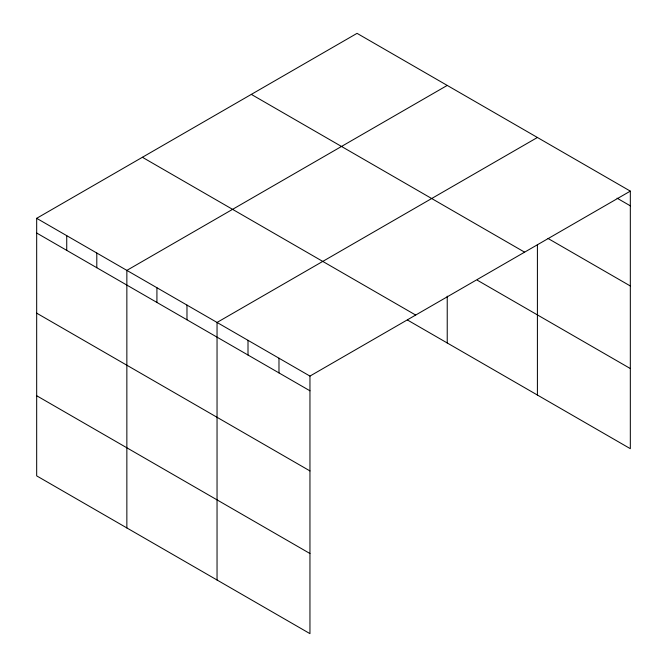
<?xml version="1.0" encoding="UTF-8"?>
<svg xmlns="http://www.w3.org/2000/svg" width="667" height="667" viewBox="0 0 667 667"><rect width="100%" height="100%" fill="white"/><g stroke="black" fill="none" stroke-linecap="round" stroke-linejoin="round"><path stroke-width="1" d="M36.677 218.317L309.955 376.088L309.955 633.65L36.677 475.871L36.677 218.317L357.045 33.35L630.323 191.129L630.323 448.683L407.445 320.002M447.232 85.418L126.855 270.385L126.855 527.939M537.41 137.485L217.042 322.444L217.042 580.007M309.955 376.088L630.323 191.129M617.05 198.166L630.323 205.828M548.032 238.461L630.323 285.976M251.326 94.389L524.604 252.168M477.289 280.19L630.323 368.543M142.396 157.279L415.674 315.049M36.677 233.016L309.955 390.795M36.677 313.156L309.955 470.935M36.677 395.731L309.955 553.51M537.41 244.714L537.41 395.039M447.232 296.14L447.232 342.971M278.981 358.212L278.981 372.911M248.007 340.328L248.007 355.036M186.977 305.094L186.977 319.793M156.92 287.735L156.92 302.443M96.798 253.026L96.798 267.725M66.733 235.668L66.733 250.375"/></g></svg>
